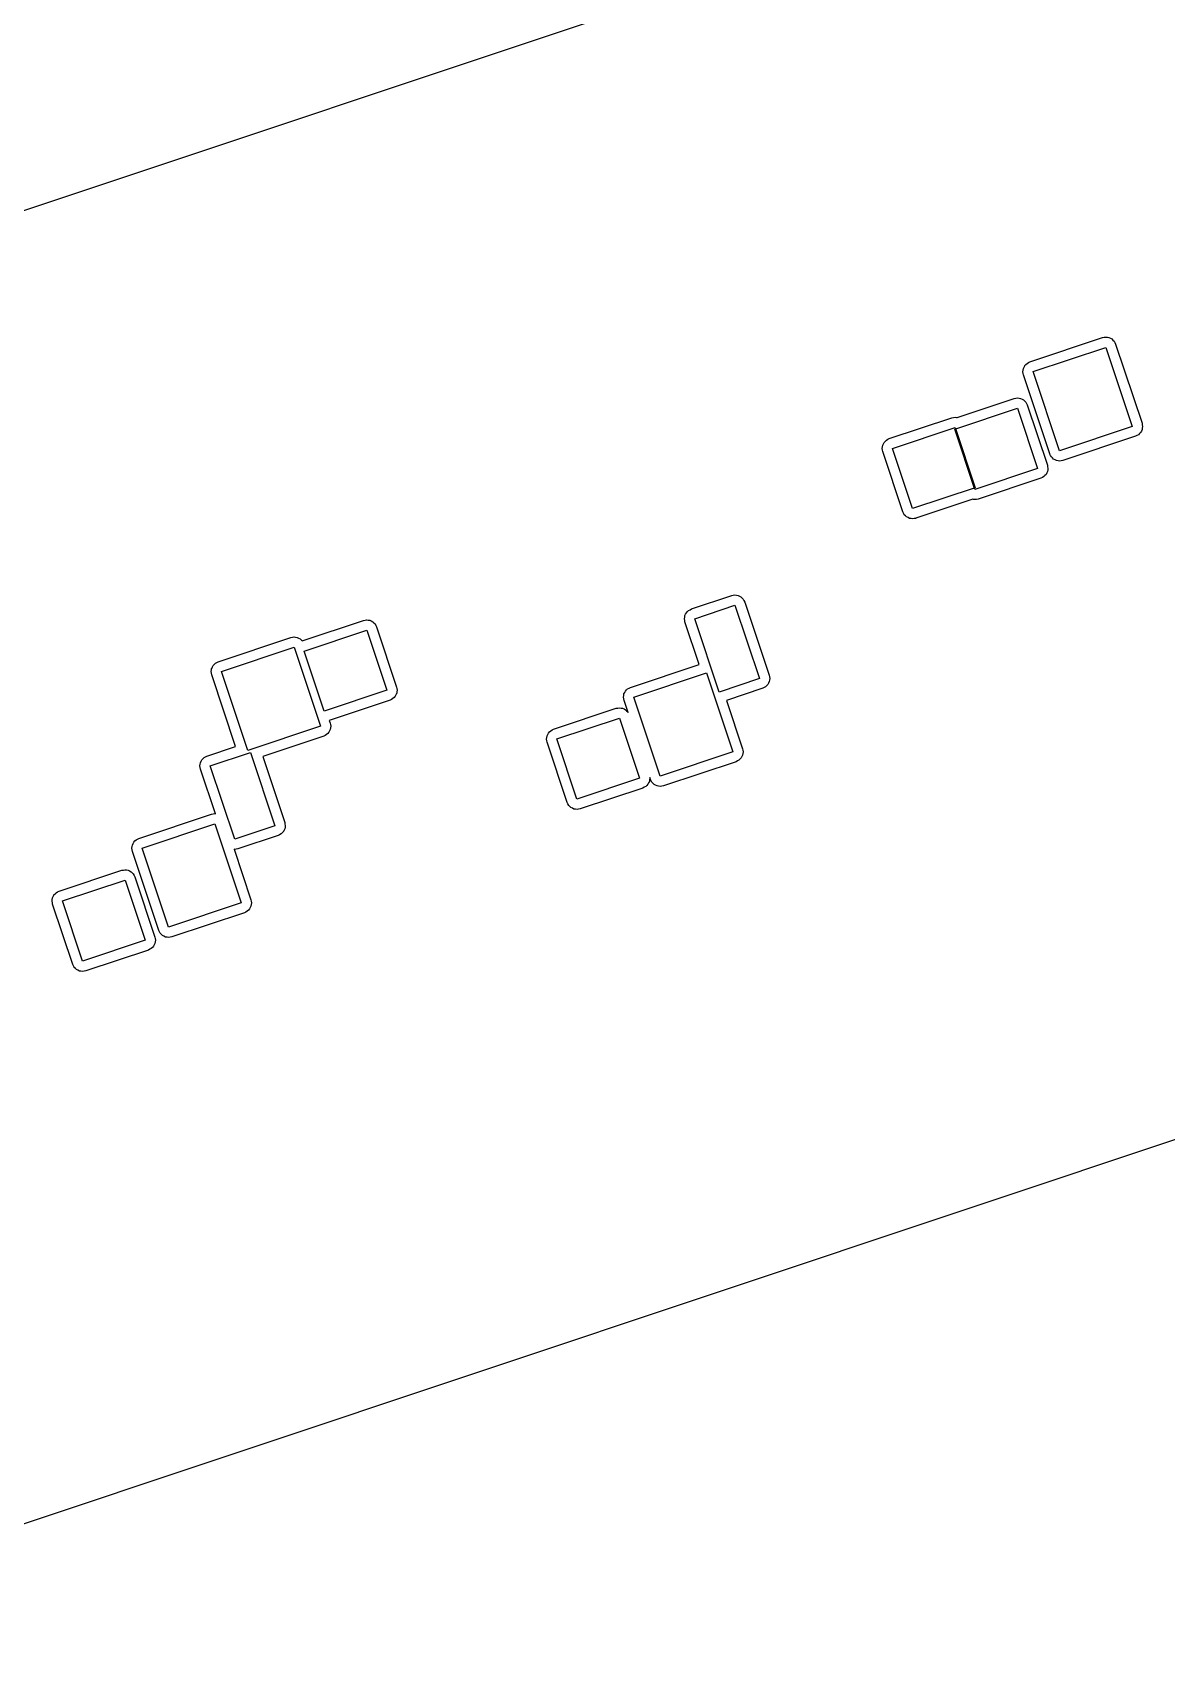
# Model space of a CAD drawing. Header units: feet. Extents: x -377 to 137, y -216 to 143.
# Drawn here: x -336.7 to -281.1, y -22.4 to 57.4 of the extents above; entities that cross this region are included whole.
import ezdxf

# ---------------------------------------------------------------- set-up
doc = ezdxf.new("R2010")
doc.units = ezdxf.units.FT
for name, color, linetype in [('Buildings', 7, 'CONTINUOUS'), ('Obstructions', 7, 'CONTINUOUS'), ('Setbacks', 7, 'CONTINUOUS')]:
    doc.layers.add(name, color=color, linetype=linetype)

msp = doc.modelspace()

# ---------------------------------------------------------------- linework, layer by layer
at = {"layer": 'Buildings', "color": 252}
for p, q in [((-141.602, 113.945), (-376.619, 35.506)), ((-357.301, -22.374), (-122.284, 56.066))]:
    msp.add_line(p, q, dxfattribs=at)
at = {"layer": 'Obstructions', "color": 252}
for p, q in [((-287.633, 40.817), (-284.073, 42.008)), ((-284.073, 42.008), (-282.778, 38.129)), ((-286.338, 36.942), (-287.633, 40.817)), ((-291.47, 38.001), (-288.4, 39.028)), ((-288.4, 39.028), (-287.414, 36.077)), ((-294.527, 37.059), (-291.458, 38.082)), ((-290.487, 35.05), (-291.47, 38.001)), ((-291.458, 38.082), (-290.472, 35.131)), ((-282.778, 38.129), (-286.338, 36.942)), ((-293.544, 34.108), (-294.527, 37.059)), ((-287.414, 36.077), (-290.487, 35.05)), ((-290.472, 35.131), (-293.544, 34.108)), ((-304.217, 28.714), (-302.245, 29.371)), ((-302.245, 29.371), (-301.046, 25.781)), ((-323.357, 27.129), (-320.288, 28.155)), ((-320.288, 28.155), (-319.301, 25.204)), ((-303.018, 25.12), (-304.217, 28.714)), ((-327.407, 26.128), (-323.847, 27.319)), ((-323.847, 27.319), (-322.555, 23.44)), ((-322.374, 24.178), (-323.357, 27.129)), ((-326.114, 22.253), (-327.407, 26.128)), ((-307.205, 24.872), (-303.645, 26.059)), ((-303.645, 26.059), (-302.353, 22.184)), ((-301.046, 25.781), (-303.018, 25.12)), ((-319.301, 25.204), (-322.374, 24.178)), ((-305.912, 20.997), (-307.205, 24.872)), ((-322.555, 23.44), (-326.114, 22.253)), ((-310.974, 22.819), (-307.902, 23.845)), ((-307.902, 23.845), (-306.919, 20.894)), ((-309.988, 19.868), (-310.974, 22.819)), ((-327.958, 21.504), (-325.983, 22.165)), ((-325.983, 22.165), (-324.784, 18.572)), ((-302.353, 22.184), (-305.912, 20.997)), ((-326.759, 17.914), (-327.958, 21.504)), ((-306.919, 20.894), (-309.988, 19.868)), ((-331.293, 17.472), (-327.734, 18.659)), ((-327.734, 18.659), (-326.441, 14.784)), ((-324.784, 18.572), (-326.759, 17.914)), ((-330.001, 13.597), (-331.293, 17.472)), ((-335.203, 14.883), (-332.13, 15.909)), ((-332.13, 15.909), (-331.147, 12.958)), ((-334.217, 11.932), (-335.203, 14.883)), ((-326.441, 14.784), (-330.001, 13.597)), ((-331.147, 12.958), (-334.217, 11.932))]:
    msp.add_line(p, q, dxfattribs=at)
at = {"layer": 'Setbacks', "color": 2}
for p, q in [((-287.793, 41.294), (-284.233, 42.485)), ((-284.233, 42.485), (-284.233, 42.485)), ((-284.233, 42.485), (-284.233, 42.485)), ((-284.233, 42.485), (-284.232, 42.485)), ((-284.232, 42.485), (-284.155, 42.498)), ((-284.155, 42.498), (-284.078, 42.511)), ((-284.078, 42.511), (-284.078, 42.511)), ((-284.078, 42.511), (-284.078, 42.511)), ((-284.078, 42.511), (-284.078, 42.511)), ((-284.078, 42.511), (-284.077, 42.511)), ((-284.077, 42.511), (-284, 42.499)), ((-284, 42.499), (-283.923, 42.488)), ((-283.923, 42.488), (-283.922, 42.488)), ((-283.922, 42.488), (-283.922, 42.488)), ((-283.922, 42.488), (-283.922, 42.488)), ((-283.922, 42.488), (-283.921, 42.487)), ((-283.921, 42.487), (-283.852, 42.453)), ((-283.852, 42.453), (-283.782, 42.418)), ((-283.782, 42.418), (-283.781, 42.417)), ((-283.781, 42.417), (-283.781, 42.417)), ((-283.781, 42.417), (-283.781, 42.417)), ((-283.781, 42.417), (-283.781, 42.417)), ((-283.781, 42.417), (-283.725, 42.362)), ((-283.725, 42.362), (-283.669, 42.307)), ((-283.669, 42.307), (-283.669, 42.307)), ((-283.669, 42.307), (-283.669, 42.307)), ((-283.669, 42.307), (-283.669, 42.307)), ((-283.669, 42.307), (-283.668, 42.306)), ((-283.668, 42.306), (-283.632, 42.237)), ((-283.632, 42.237), (-283.596, 42.168)), ((-283.596, 42.168), (-283.596, 42.167)), ((-283.596, 42.167), (-283.596, 42.167)), ((-283.596, 42.167), (-283.596, 42.167)), ((-283.596, 42.167), (-282.301, 38.289)), ((-288.136, 40.813), (-288.125, 40.89)), ((-288.136, 40.813), (-288.136, 40.813)), ((-288.136, 40.813), (-288.136, 40.813)), ((-288.136, 40.812), (-288.136, 40.813)), ((-288.136, 40.813), (-288.136, 40.813)), ((-288.123, 40.734), (-288.136, 40.812)), ((-288.125, 40.89), (-288.113, 40.968)), ((-288.11, 40.658), (-288.123, 40.734)), ((-288.113, 40.969), (-288.078, 41.039)), ((-288.113, 40.968), (-288.113, 40.969)), ((-288.113, 40.969), (-288.113, 40.969)), ((-288.113, 40.969), (-288.113, 40.969)), ((-288.113, 40.969), (-288.113, 40.969)), ((-288.078, 41.039), (-288.043, 41.109)), ((-288.043, 41.109), (-288.043, 41.11)), ((-288.043, 41.11), (-288.042, 41.11)), ((-288.043, 41.109), (-288.043, 41.109)), ((-288.043, 41.109), (-288.043, 41.109)), ((-288.042, 41.11), (-287.987, 41.166)), ((-287.987, 41.166), (-287.933, 41.221)), ((-287.933, 41.221), (-287.932, 41.222)), ((-287.932, 41.222), (-287.862, 41.258)), ((-287.932, 41.222), (-287.932, 41.222)), ((-287.932, 41.222), (-287.932, 41.222)), ((-287.932, 41.222), (-287.932, 41.222)), ((-287.862, 41.258), (-287.793, 41.294)), ((-287.793, 41.294), (-287.793, 41.294)), ((-287.793, 41.294), (-287.793, 41.294)), ((-287.793, 41.294), (-287.793, 41.294)), ((-287.793, 41.294), (-287.793, 41.294)), ((-286.815, 36.783), (-288.11, 40.658)), ((-288.11, 40.658), (-288.11, 40.658)), ((-288.11, 40.658), (-288.11, 40.658)), ((-288.11, 40.658), (-288.11, 40.658)), ((-288.11, 40.658), (-288.11, 40.658)), ((-291.358, 38.569), (-288.56, 39.505)), ((-288.56, 39.505), (-288.56, 39.505)), ((-288.56, 39.505), (-288.56, 39.505)), ((-288.56, 39.505), (-288.559, 39.505)), ((-288.559, 39.505), (-288.482, 39.518)), ((-288.482, 39.518), (-288.405, 39.531)), ((-288.405, 39.531), (-288.405, 39.531)), ((-288.405, 39.531), (-288.405, 39.531)), ((-288.405, 39.531), (-288.405, 39.531)), ((-288.405, 39.531), (-288.404, 39.531)), ((-288.404, 39.531), (-288.327, 39.519)), ((-288.327, 39.519), (-288.249, 39.508)), ((-288.249, 39.508), (-288.249, 39.508)), ((-288.249, 39.508), (-288.249, 39.507)), ((-288.249, 39.507), (-288.249, 39.507)), ((-288.249, 39.507), (-288.248, 39.507)), ((-288.248, 39.507), (-288.178, 39.472)), ((-288.178, 39.472), (-288.108, 39.437)), ((-288.108, 39.437), (-288.108, 39.437)), ((-288.108, 39.437), (-288.108, 39.437)), ((-288.108, 39.437), (-288.108, 39.437)), ((-288.108, 39.437), (-288.108, 39.437)), ((-288.108, 39.437), (-288.052, 39.382)), ((-288.052, 39.382), (-287.996, 39.327)), ((-287.996, 39.327), (-287.996, 39.327)), ((-287.996, 39.327), (-287.996, 39.327)), ((-287.996, 39.327), (-287.996, 39.327)), ((-287.996, 39.327), (-287.995, 39.326)), ((-287.995, 39.326), (-287.959, 39.256)), ((-287.959, 39.256), (-287.923, 39.188)), ((-287.923, 39.188), (-287.923, 39.187)), ((-287.923, 39.187), (-287.923, 39.187)), ((-287.923, 39.187), (-287.923, 39.187)), ((-287.923, 39.187), (-286.937, 36.236)), ((-294.687, 37.536), (-291.617, 38.559)), ((-291.617, 38.559), (-291.54, 38.572)), ((-291.617, 38.559), (-291.617, 38.559)), ((-291.54, 38.572), (-291.463, 38.585)), ((-291.463, 38.585), (-291.462, 38.585)), ((-291.462, 38.585), (-291.462, 38.585)), ((-291.462, 38.585), (-291.462, 38.585)), ((-291.462, 38.585), (-291.461, 38.585)), ((-291.461, 38.585), (-291.384, 38.573)), ((-291.384, 38.573), (-291.358, 38.569)), ((-294.755, 37.501), (-294.687, 37.536)), ((-294.687, 37.536), (-294.687, 37.536)), ((-294.687, 37.536), (-294.687, 37.536)), ((-294.687, 37.536), (-294.687, 37.536)), ((-282.619, 37.652), (-286.178, 36.465)), ((-282.618, 37.652), (-282.619, 37.652)), ((-282.619, 37.652), (-282.619, 37.652)), ((-282.619, 37.652), (-282.619, 37.652)), ((-282.549, 37.688), (-282.618, 37.652)), ((-282.48, 37.724), (-282.549, 37.688)), ((-282.479, 37.724), (-282.48, 37.724)), ((-282.478, 37.725), (-282.479, 37.724)), ((-282.479, 37.724), (-282.479, 37.724)), ((-282.479, 37.724), (-282.479, 37.724)), ((-282.424, 37.78), (-282.478, 37.725)), ((-282.369, 37.836), (-282.424, 37.78)), ((-282.368, 37.837), (-282.369, 37.837)), ((-282.369, 37.837), (-282.369, 37.836)), ((-282.369, 37.836), (-282.369, 37.836)), ((-282.333, 37.907), (-282.368, 37.837)), ((-282.368, 37.837), (-282.368, 37.837)), ((-282.298, 37.977), (-282.333, 37.907)), ((-282.301, 38.289), (-282.301, 38.288)), ((-282.301, 38.288), (-282.301, 38.288)), ((-282.301, 38.288), (-282.3, 38.288)), ((-282.3, 38.288), (-282.288, 38.211)), ((-282.286, 38.055), (-282.298, 37.978)), ((-282.298, 37.978), (-282.298, 37.978)), ((-282.298, 37.978), (-282.298, 37.977)), ((-282.298, 37.977), (-282.298, 37.977)), ((-282.298, 37.977), (-282.298, 37.977)), ((-282.288, 38.211), (-282.275, 38.134)), ((-282.275, 38.132), (-282.286, 38.055)), ((-282.275, 38.134), (-282.275, 38.133)), ((-282.275, 38.133), (-282.275, 38.133)), ((-282.275, 38.133), (-282.275, 38.133)), ((-282.275, 38.133), (-282.275, 38.132)), ((-295.031, 37.056), (-295.019, 37.132)), ((-295.031, 37.055), (-295.031, 37.056)), ((-295.017, 36.973), (-295.031, 37.055)), ((-295.031, 37.055), (-295.031, 37.055)), ((-295.031, 37.055), (-295.031, 37.055)), ((-295.019, 37.132), (-295.007, 37.21)), ((-295.005, 36.9), (-295.017, 36.973)), ((-295.007, 37.211), (-294.973, 37.279)), ((-295.007, 37.21), (-295.007, 37.211)), ((-295.007, 37.211), (-295.007, 37.211)), ((-295.007, 37.211), (-295.007, 37.211)), ((-294.022, 33.949), (-295.005, 36.9)), ((-295.005, 36.9), (-295.005, 36.9)), ((-295.005, 36.9), (-295.005, 36.9)), ((-295.005, 36.9), (-295.005, 36.9)), ((-294.973, 37.279), (-294.937, 37.351)), ((-294.937, 37.352), (-294.887, 37.402)), ((-294.937, 37.351), (-294.937, 37.352)), ((-294.937, 37.352), (-294.937, 37.352)), ((-294.937, 37.352), (-294.937, 37.352)), ((-294.887, 37.402), (-294.827, 37.464)), ((-294.827, 37.464), (-294.826, 37.464)), ((-294.826, 37.464), (-294.755, 37.501)), ((-294.826, 37.464), (-294.826, 37.464)), ((-294.826, 37.464), (-294.826, 37.464)), ((-286.815, 36.782), (-286.815, 36.783)), ((-286.779, 36.713), (-286.815, 36.782)), ((-286.743, 36.644), (-286.779, 36.713)), ((-286.934, 35.925), (-286.97, 35.853)), ((-286.937, 36.236), (-286.937, 36.236)), ((-286.937, 36.236), (-286.937, 36.236)), ((-286.937, 36.236), (-286.937, 36.236)), ((-286.937, 36.236), (-286.924, 36.158)), ((-286.923, 36.001), (-286.934, 35.926)), ((-286.934, 35.926), (-286.934, 35.925)), ((-286.934, 35.925), (-286.934, 35.925)), ((-286.934, 35.925), (-286.934, 35.925)), ((-286.924, 36.158), (-286.911, 36.081)), ((-286.911, 36.08), (-286.923, 36.001)), ((-286.911, 36.081), (-286.911, 36.081)), ((-286.911, 36.081), (-286.911, 36.081)), ((-286.911, 36.081), (-286.911, 36.081)), ((-286.911, 36.081), (-286.911, 36.08)), ((-286.742, 36.643), (-286.743, 36.644)), ((-286.686, 36.588), (-286.742, 36.643)), ((-286.742, 36.643), (-286.742, 36.643)), ((-286.742, 36.643), (-286.742, 36.643)), ((-286.742, 36.643), (-286.742, 36.643)), ((-286.631, 36.533), (-286.686, 36.588)), ((-286.63, 36.533), (-286.631, 36.533)), ((-286.63, 36.532), (-286.63, 36.533)), ((-286.63, 36.533), (-286.63, 36.533)), ((-286.56, 36.497), (-286.63, 36.532)), ((-286.63, 36.532), (-286.63, 36.532)), ((-286.49, 36.463), (-286.56, 36.497)), ((-286.489, 36.462), (-286.49, 36.463)), ((-286.412, 36.451), (-286.489, 36.462)), ((-286.489, 36.462), (-286.489, 36.462)), ((-286.489, 36.462), (-286.489, 36.462)), ((-286.489, 36.462), (-286.489, 36.462)), ((-286.334, 36.439), (-286.412, 36.451)), ((-286.333, 36.439), (-286.334, 36.439)), ((-286.334, 36.439), (-286.334, 36.439)), ((-286.334, 36.439), (-286.334, 36.439)), ((-286.256, 36.452), (-286.333, 36.439)), ((-286.333, 36.439), (-286.333, 36.439)), ((-286.179, 36.465), (-286.256, 36.452)), ((-286.178, 36.465), (-286.179, 36.465)), ((-287.255, 35.599), (-290.327, 34.573)), ((-287.254, 35.599), (-287.255, 35.599)), ((-287.255, 35.599), (-287.255, 35.599)), ((-287.185, 35.636), (-287.254, 35.599)), ((-287.115, 35.672), (-287.185, 35.636)), ((-287.06, 35.728), (-287.115, 35.672)), ((-287.115, 35.672), (-287.115, 35.672)), ((-287.115, 35.672), (-287.115, 35.672)), ((-287.115, 35.672), (-287.115, 35.672)), ((-287.115, 35.672), (-287.115, 35.672)), ((-287.005, 35.784), (-287.06, 35.728)), ((-287.004, 35.785), (-287.005, 35.784)), ((-287.005, 35.784), (-287.005, 35.784)), ((-287.005, 35.784), (-287.005, 35.784)), ((-286.97, 35.853), (-287.004, 35.785)), ((-290.585, 34.562), (-293.385, 33.631)), ((-290.56, 34.559), (-290.585, 34.562)), ((-290.483, 34.547), (-290.56, 34.559)), ((-290.482, 34.547), (-290.483, 34.547)), ((-290.483, 34.547), (-290.483, 34.547)), ((-290.483, 34.547), (-290.483, 34.547)), ((-290.405, 34.56), (-290.482, 34.547)), ((-290.482, 34.547), (-290.482, 34.547)), ((-290.328, 34.573), (-290.405, 34.56)), ((-290.327, 34.573), (-290.328, 34.573)), ((-290.327, 34.573), (-290.327, 34.573)), ((-290.327, 34.573), (-290.327, 34.573)), ((-294.022, 33.949), (-294.022, 33.949)), ((-294.022, 33.948), (-294.022, 33.949)), ((-294.022, 33.949), (-294.022, 33.949)), ((-293.986, 33.879), (-294.022, 33.948)), ((-293.95, 33.81), (-293.986, 33.879)), ((-293.949, 33.809), (-293.95, 33.81)), ((-293.893, 33.754), (-293.949, 33.809)), ((-293.949, 33.809), (-293.949, 33.809)), ((-293.949, 33.809), (-293.949, 33.809)), ((-293.949, 33.809), (-293.949, 33.809)), ((-293.838, 33.699), (-293.893, 33.754)), ((-293.837, 33.699), (-293.838, 33.699)), ((-293.837, 33.698), (-293.837, 33.699)), ((-293.837, 33.699), (-293.837, 33.699)), ((-293.837, 33.699), (-293.837, 33.699)), ((-293.767, 33.664), (-293.837, 33.698)), ((-293.697, 33.628), (-293.767, 33.664)), ((-293.696, 33.628), (-293.697, 33.628)), ((-293.619, 33.617), (-293.696, 33.628)), ((-293.696, 33.628), (-293.696, 33.628)), ((-293.696, 33.628), (-293.696, 33.628)), ((-293.696, 33.628), (-293.696, 33.628)), ((-293.541, 33.605), (-293.619, 33.617)), ((-293.54, 33.605), (-293.541, 33.605)), ((-293.541, 33.605), (-293.541, 33.605)), ((-293.541, 33.605), (-293.541, 33.605)), ((-293.463, 33.618), (-293.54, 33.605)), ((-293.54, 33.605), (-293.54, 33.605)), ((-293.386, 33.63), (-293.463, 33.618)), ((-293.385, 33.631), (-293.386, 33.63)), ((-293.385, 33.631), (-293.385, 33.631)), ((-293.385, 33.631), (-293.385, 33.631)), ((-293.385, 33.631), (-293.385, 33.631)), ((-304.376, 29.191), (-302.404, 29.849)), ((-302.404, 29.849), (-302.403, 29.849)), ((-302.403, 29.849), (-302.326, 29.861)), ((-302.326, 29.861), (-302.249, 29.874)), ((-302.249, 29.874), (-302.249, 29.874)), ((-302.249, 29.874), (-302.249, 29.874)), ((-302.249, 29.874), (-302.249, 29.874)), ((-302.249, 29.874), (-302.248, 29.874)), ((-302.248, 29.874), (-302.171, 29.863)), ((-302.171, 29.863), (-302.094, 29.851)), ((-302.094, 29.851), (-302.093, 29.851)), ((-302.093, 29.851), (-302.093, 29.851)), ((-302.093, 29.851), (-302.093, 29.851)), ((-302.093, 29.851), (-302.092, 29.851)), ((-302.092, 29.851), (-302.023, 29.816)), ((-302.023, 29.816), (-301.953, 29.781)), ((-301.953, 29.781), (-301.952, 29.781)), ((-301.952, 29.781), (-301.952, 29.781)), ((-301.952, 29.781), (-301.952, 29.78)), ((-301.952, 29.78), (-301.952, 29.78)), ((-301.952, 29.78), (-301.896, 29.725)), ((-301.896, 29.725), (-301.84, 29.671)), ((-301.84, 29.671), (-301.84, 29.67)), ((-301.84, 29.67), (-301.84, 29.67)), ((-301.84, 29.67), (-301.84, 29.67)), ((-301.84, 29.67), (-301.84, 29.67)), ((-301.84, 29.67), (-301.804, 29.6)), ((-301.804, 29.6), (-301.768, 29.531)), ((-301.768, 29.531), (-301.767, 29.531)), ((-301.767, 29.531), (-300.568, 25.941)), ((-304.72, 28.71), (-304.709, 28.788)), ((-304.709, 28.788), (-304.697, 28.865)), ((-304.697, 28.866), (-304.662, 28.936)), ((-304.697, 28.865), (-304.697, 28.866)), ((-304.697, 28.866), (-304.697, 28.866)), ((-304.697, 28.866), (-304.697, 28.866)), ((-304.697, 28.865), (-304.697, 28.865)), ((-304.662, 28.936), (-304.627, 29.006)), ((-304.627, 29.006), (-304.627, 29.006)), ((-304.627, 29.006), (-304.627, 29.006)), ((-304.627, 29.006), (-304.626, 29.006)), ((-304.626, 29.007), (-304.571, 29.063)), ((-304.626, 29.006), (-304.626, 29.007)), ((-304.571, 29.063), (-304.517, 29.118)), ((-304.517, 29.118), (-304.516, 29.119)), ((-304.516, 29.119), (-304.446, 29.155)), ((-304.516, 29.119), (-304.516, 29.119)), ((-304.516, 29.119), (-304.516, 29.119)), ((-304.516, 29.119), (-304.516, 29.119)), ((-304.446, 29.155), (-304.377, 29.191)), ((-304.377, 29.191), (-304.376, 29.191)), ((-304.376, 29.191), (-304.376, 29.191)), ((-304.376, 29.191), (-304.376, 29.191)), ((-323.452, 27.627), (-320.447, 28.632)), ((-320.447, 28.632), (-320.37, 28.645)), ((-320.447, 28.632), (-320.447, 28.632)), ((-320.447, 28.632), (-320.447, 28.632)), ((-320.447, 28.632), (-320.447, 28.632)), ((-320.37, 28.645), (-320.292, 28.658)), ((-320.292, 28.658), (-320.292, 28.658)), ((-320.292, 28.658), (-320.292, 28.658)), ((-320.292, 28.658), (-320.292, 28.658)), ((-320.292, 28.658), (-320.291, 28.658)), ((-320.291, 28.658), (-320.215, 28.647)), ((-320.215, 28.647), (-320.137, 28.635)), ((-320.137, 28.635), (-320.136, 28.635)), ((-320.136, 28.635), (-320.136, 28.635)), ((-320.136, 28.635), (-320.136, 28.635)), ((-320.136, 28.635), (-320.136, 28.635)), ((-320.136, 28.635), (-320.067, 28.601)), ((-320.067, 28.601), (-319.996, 28.565)), ((-319.996, 28.565), (-319.995, 28.565)), ((-319.995, 28.565), (-319.995, 28.565)), ((-319.995, 28.565), (-319.995, 28.565)), ((-319.995, 28.565), (-319.995, 28.564)), ((-319.995, 28.564), (-319.94, 28.511)), ((-319.94, 28.511), (-319.883, 28.455)), ((-319.883, 28.455), (-319.883, 28.454)), ((-319.883, 28.454), (-319.883, 28.454)), ((-319.883, 28.454), (-319.883, 28.454)), ((-319.883, 28.454), (-319.883, 28.454)), ((-319.883, 28.454), (-319.847, 28.386)), ((-319.847, 28.386), (-319.811, 28.315)), ((-319.811, 28.315), (-319.81, 28.315)), ((-319.81, 28.315), (-319.81, 28.314)), ((-319.81, 28.314), (-319.81, 28.314)), ((-319.81, 28.314), (-318.824, 25.363)), ((-304.72, 28.709), (-304.72, 28.71)), ((-304.72, 28.71), (-304.72, 28.71)), ((-304.72, 28.71), (-304.72, 28.71)), ((-304.72, 28.71), (-304.72, 28.71)), ((-304.708, 28.632), (-304.72, 28.709)), ((-304.695, 28.555), (-304.708, 28.632)), ((-304.695, 28.554), (-304.695, 28.555)), ((-304.695, 28.555), (-304.695, 28.555)), ((-304.694, 28.554), (-304.695, 28.554)), ((-303.999, 26.471), (-304.694, 28.554)), ((-327.566, 26.605), (-324.007, 27.796)), ((-324.007, 27.796), (-324.007, 27.796)), ((-324.007, 27.796), (-324.006, 27.796)), ((-324.006, 27.796), (-323.929, 27.809)), ((-324.006, 27.796), (-324.006, 27.796)), ((-323.929, 27.809), (-323.852, 27.822)), ((-323.852, 27.822), (-323.852, 27.822)), ((-323.852, 27.822), (-323.851, 27.822)), ((-323.851, 27.822), (-323.851, 27.822)), ((-323.851, 27.822), (-323.85, 27.822)), ((-323.85, 27.822), (-323.773, 27.81)), ((-323.773, 27.81), (-323.696, 27.799)), ((-323.696, 27.799), (-323.696, 27.799)), ((-323.696, 27.799), (-323.696, 27.798)), ((-323.696, 27.798), (-323.695, 27.798)), ((-323.695, 27.798), (-323.695, 27.798)), ((-323.695, 27.798), (-323.625, 27.763)), ((-323.625, 27.763), (-323.555, 27.729)), ((-323.555, 27.729), (-323.555, 27.728)), ((-323.555, 27.728), (-323.555, 27.728)), ((-323.555, 27.728), (-323.554, 27.728)), ((-323.554, 27.728), (-323.554, 27.728)), ((-323.554, 27.728), (-323.499, 27.673)), ((-323.499, 27.673), (-323.452, 27.627)), ((-327.886, 26.28), (-327.852, 26.35)), ((-327.852, 26.35), (-327.817, 26.42)), ((-327.817, 26.42), (-327.816, 26.42)), ((-327.816, 26.421), (-327.761, 26.477)), ((-327.816, 26.42), (-327.816, 26.421)), ((-327.816, 26.421), (-327.816, 26.421)), ((-327.816, 26.42), (-327.816, 26.42)), ((-327.761, 26.477), (-327.706, 26.532)), ((-327.706, 26.532), (-327.706, 26.533)), ((-327.706, 26.533), (-327.706, 26.533)), ((-327.706, 26.533), (-327.706, 26.533)), ((-327.706, 26.533), (-327.705, 26.533)), ((-327.705, 26.533), (-327.636, 26.569)), ((-327.636, 26.569), (-327.567, 26.605)), ((-327.567, 26.605), (-327.566, 26.605)), ((-307.364, 25.349), (-303.999, 26.471)), ((-327.91, 26.125), (-327.898, 26.202)), ((-327.91, 26.124), (-327.91, 26.125)), ((-327.91, 26.123), (-327.91, 26.124)), ((-327.91, 26.124), (-327.91, 26.124)), ((-327.91, 26.124), (-327.91, 26.124)), ((-327.897, 26.046), (-327.91, 26.123)), ((-327.898, 26.202), (-327.887, 26.279)), ((-327.884, 25.969), (-327.897, 26.046)), ((-327.887, 26.279), (-327.887, 26.28)), ((-327.887, 26.28), (-327.887, 26.28)), ((-327.887, 26.28), (-327.886, 26.28)), ((-327.887, 26.279), (-327.887, 26.279)), ((-327.884, 25.968), (-327.884, 25.969)), ((-327.884, 25.969), (-327.884, 25.969)), ((-326.711, 22.452), (-327.884, 25.968)), ((-327.884, 25.968), (-327.884, 25.968)), ((-300.601, 25.559), (-300.635, 25.489)), ((-300.566, 25.629), (-300.601, 25.559)), ((-300.568, 25.941), (-300.568, 25.94)), ((-300.568, 25.94), (-300.568, 25.94)), ((-300.568, 25.94), (-300.555, 25.863)), ((-300.565, 25.63), (-300.566, 25.63)), ((-300.566, 25.63), (-300.566, 25.63)), ((-300.566, 25.63), (-300.566, 25.629)), ((-300.566, 25.629), (-300.566, 25.629)), ((-300.554, 25.707), (-300.565, 25.63)), ((-300.555, 25.863), (-300.542, 25.786)), ((-300.542, 25.785), (-300.554, 25.707)), ((-300.542, 25.786), (-300.542, 25.786)), ((-300.542, 25.786), (-300.542, 25.785)), ((-300.542, 25.785), (-300.542, 25.785)), ((-300.542, 25.785), (-300.542, 25.785)), ((-319.074, 24.762), (-319.141, 24.727)), ((-319.003, 24.799), (-319.074, 24.762)), ((-319.002, 24.799), (-319.003, 24.799)), ((-318.948, 24.854), (-319.002, 24.8)), ((-319.002, 24.8), (-319.002, 24.799)), ((-319.002, 24.799), (-319.002, 24.799)), ((-318.892, 24.911), (-318.948, 24.854)), ((-318.857, 24.982), (-318.892, 24.912)), ((-318.892, 24.912), (-318.892, 24.912)), ((-318.892, 24.912), (-318.892, 24.911)), ((-318.892, 24.911), (-318.892, 24.911)), ((-318.892, 24.911), (-318.892, 24.911)), ((-318.822, 25.052), (-318.857, 24.982)), ((-318.824, 25.363), (-318.824, 25.363)), ((-318.824, 25.363), (-318.824, 25.363)), ((-318.824, 25.363), (-318.811, 25.285)), ((-318.821, 25.053), (-318.822, 25.052)), ((-318.822, 25.052), (-318.822, 25.052)), ((-318.822, 25.052), (-318.822, 25.052)), ((-318.822, 25.052), (-318.822, 25.052)), ((-318.81, 25.13), (-318.821, 25.053)), ((-318.811, 25.285), (-318.798, 25.209)), ((-318.798, 25.208), (-318.81, 25.13)), ((-318.798, 25.209), (-318.798, 25.208)), ((-318.798, 25.208), (-318.798, 25.208)), ((-318.798, 25.208), (-318.798, 25.208)), ((-307.708, 24.868), (-307.696, 24.945)), ((-307.708, 24.867), (-307.708, 24.868)), ((-307.708, 24.868), (-307.708, 24.868)), ((-307.708, 24.868), (-307.708, 24.868)), ((-307.695, 24.79), (-307.708, 24.867)), ((-307.696, 24.945), (-307.685, 25.023)), ((-307.682, 24.713), (-307.695, 24.79)), ((-307.685, 25.023), (-307.684, 25.024)), ((-307.685, 25.023), (-307.685, 25.023)), ((-307.685, 25.023), (-307.685, 25.023)), ((-307.684, 25.024), (-307.649, 25.094)), ((-307.649, 25.094), (-307.615, 25.164)), ((-307.615, 25.164), (-307.614, 25.164)), ((-307.614, 25.165), (-307.558, 25.221)), ((-307.614, 25.164), (-307.614, 25.165)), ((-307.614, 25.164), (-307.614, 25.164)), ((-307.558, 25.221), (-307.504, 25.276)), ((-307.504, 25.276), (-307.503, 25.277)), ((-307.504, 25.276), (-307.504, 25.276)), ((-307.504, 25.276), (-307.504, 25.276)), ((-307.503, 25.277), (-307.432, 25.314)), ((-307.432, 25.314), (-307.365, 25.349)), ((-307.365, 25.349), (-307.364, 25.349)), ((-307.364, 25.349), (-307.364, 25.349)), ((-307.364, 25.349), (-307.364, 25.349)), ((-300.886, 25.304), (-302.664, 24.708)), ((-300.885, 25.304), (-300.886, 25.304)), ((-300.816, 25.34), (-300.885, 25.304)), ((-300.747, 25.376), (-300.816, 25.34)), ((-300.746, 25.376), (-300.747, 25.376)), ((-300.691, 25.432), (-300.746, 25.377)), ((-300.746, 25.377), (-300.746, 25.377)), ((-300.746, 25.377), (-300.746, 25.376)), ((-300.746, 25.376), (-300.746, 25.376)), ((-300.636, 25.488), (-300.691, 25.432)), ((-300.635, 25.489), (-300.636, 25.489)), ((-300.636, 25.489), (-300.636, 25.489)), ((-300.636, 25.489), (-300.636, 25.489)), ((-300.636, 25.489), (-300.636, 25.488)), ((-319.142, 24.727), (-322.121, 23.731)), ((-319.141, 24.727), (-319.142, 24.727)), ((-319.142, 24.727), (-319.142, 24.727)), ((-311.134, 23.296), (-308.062, 24.323)), ((-308.062, 24.323), (-308.061, 24.323)), ((-308.061, 24.323), (-307.984, 24.336)), ((-308.061, 24.323), (-308.061, 24.323)), ((-308.061, 24.323), (-308.061, 24.323)), ((-307.984, 24.336), (-307.907, 24.349)), ((-307.907, 24.349), (-307.906, 24.349)), ((-307.906, 24.349), (-307.906, 24.349)), ((-307.906, 24.349), (-307.906, 24.349)), ((-307.906, 24.349), (-307.905, 24.349)), ((-307.905, 24.349), (-307.828, 24.337)), ((-307.828, 24.337), (-307.751, 24.325)), ((-307.751, 24.325), (-307.751, 24.325)), ((-307.751, 24.325), (-307.75, 24.325)), ((-307.75, 24.325), (-307.75, 24.325)), ((-307.75, 24.325), (-307.75, 24.325)), ((-307.75, 24.325), (-307.68, 24.29)), ((-307.682, 24.712), (-307.682, 24.713)), ((-307.485, 24.12), (-307.682, 24.712)), ((-307.682, 24.712), (-307.682, 24.712)), ((-307.68, 24.29), (-307.61, 24.255)), ((-307.61, 24.255), (-307.61, 24.255)), ((-307.61, 24.255), (-307.609, 24.255)), ((-307.609, 24.255), (-307.609, 24.255)), ((-307.609, 24.255), (-307.609, 24.254)), ((-307.609, 24.254), (-307.553, 24.2)), ((-307.553, 24.2), (-307.498, 24.145)), ((-307.498, 24.145), (-307.497, 24.144)), ((-307.497, 24.144), (-307.497, 24.144)), ((-307.497, 24.144), (-307.497, 24.144)), ((-307.497, 24.144), (-307.497, 24.144)), ((-307.497, 24.144), (-307.485, 24.12)), ((-302.664, 24.708), (-301.875, 22.343)), ((-322.146, 23.147), (-322.201, 23.09)), ((-322.145, 23.147), (-322.146, 23.147)), ((-322.11, 23.217), (-322.145, 23.148)), ((-322.145, 23.148), (-322.145, 23.147)), ((-322.145, 23.147), (-322.145, 23.147)), ((-322.145, 23.147), (-322.145, 23.147)), ((-322.121, 23.731), (-322.077, 23.599)), ((-322.075, 23.288), (-322.11, 23.217)), ((-322.077, 23.599), (-322.077, 23.599)), ((-322.077, 23.599), (-322.077, 23.599)), ((-322.077, 23.599), (-322.077, 23.599)), ((-322.077, 23.599), (-322.077, 23.599)), ((-322.077, 23.599), (-322.064, 23.522)), ((-322.063, 23.366), (-322.075, 23.289)), ((-322.075, 23.289), (-322.075, 23.288)), ((-322.075, 23.288), (-322.075, 23.288)), ((-322.075, 23.288), (-322.075, 23.288)), ((-322.075, 23.288), (-322.075, 23.288)), ((-322.064, 23.522), (-322.051, 23.444)), ((-322.051, 23.443), (-322.063, 23.366)), ((-322.051, 23.444), (-322.051, 23.444)), ((-322.051, 23.444), (-322.051, 23.444)), ((-322.051, 23.444), (-322.051, 23.444)), ((-322.051, 23.444), (-322.051, 23.443)), ((-311.384, 23.112), (-311.329, 23.168)), ((-311.329, 23.168), (-311.274, 23.223)), ((-311.274, 23.223), (-311.274, 23.224)), ((-311.274, 23.224), (-311.274, 23.224)), ((-311.274, 23.224), (-311.274, 23.224)), ((-311.274, 23.224), (-311.273, 23.224)), ((-311.273, 23.224), (-311.204, 23.26)), ((-311.204, 23.26), (-311.134, 23.296)), ((-311.134, 23.296), (-311.134, 23.296)), ((-311.134, 23.296), (-311.134, 23.296)), ((-328.118, 21.982), (-326.711, 22.452)), ((-322.396, 22.962), (-325.386, 21.965)), ((-322.395, 22.962), (-322.396, 22.962)), ((-322.396, 22.962), (-322.396, 22.962)), ((-322.327, 22.998), (-322.395, 22.963)), ((-322.395, 22.963), (-322.395, 22.962)), ((-322.256, 23.035), (-322.327, 22.998)), ((-322.255, 23.035), (-322.256, 23.035)), ((-322.256, 23.035), (-322.256, 23.035)), ((-322.256, 23.035), (-322.256, 23.035)), ((-322.256, 23.035), (-322.256, 23.035)), ((-322.201, 23.09), (-322.255, 23.035)), ((-311.478, 22.815), (-311.466, 22.892)), ((-311.478, 22.815), (-311.478, 22.815)), ((-311.478, 22.815), (-311.478, 22.815)), ((-311.478, 22.814), (-311.478, 22.815)), ((-311.478, 22.815), (-311.478, 22.815)), ((-311.465, 22.736), (-311.478, 22.814)), ((-311.466, 22.892), (-311.454, 22.97)), ((-311.452, 22.66), (-311.465, 22.736)), ((-311.454, 22.971), (-311.419, 23.041)), ((-311.454, 22.97), (-311.454, 22.971)), ((-311.454, 22.971), (-311.454, 22.971)), ((-311.454, 22.971), (-311.454, 22.971)), ((-311.454, 22.971), (-311.454, 22.971)), ((-310.466, 19.709), (-311.452, 22.66)), ((-311.452, 22.66), (-311.452, 22.66)), ((-311.452, 22.66), (-311.452, 22.66)), ((-311.419, 23.041), (-311.384, 23.111)), ((-311.384, 23.111), (-311.384, 23.112)), ((-311.384, 23.111), (-311.384, 23.111)), ((-311.384, 23.111), (-311.384, 23.111)), ((-328.461, 21.501), (-328.45, 21.578)), ((-328.45, 21.578), (-328.438, 21.655)), ((-328.438, 21.656), (-328.403, 21.726)), ((-328.438, 21.655), (-328.438, 21.656)), ((-328.438, 21.656), (-328.438, 21.656)), ((-328.438, 21.656), (-328.438, 21.656)), ((-328.438, 21.656), (-328.438, 21.656)), ((-328.403, 21.726), (-328.368, 21.796)), ((-328.368, 21.796), (-328.368, 21.797)), ((-328.368, 21.797), (-328.368, 21.797)), ((-328.368, 21.797), (-328.367, 21.797)), ((-328.368, 21.796), (-328.368, 21.796)), ((-328.367, 21.797), (-328.313, 21.853)), ((-328.313, 21.853), (-328.258, 21.908)), ((-328.258, 21.908), (-328.258, 21.909)), ((-328.258, 21.909), (-328.257, 21.909)), ((-328.257, 21.909), (-328.188, 21.945)), ((-328.257, 21.909), (-328.257, 21.909)), ((-328.257, 21.909), (-328.257, 21.909)), ((-328.188, 21.945), (-328.118, 21.981)), ((-328.118, 21.981), (-328.118, 21.982)), ((-328.118, 21.982), (-328.118, 21.982)), ((-328.118, 21.982), (-328.118, 21.982)), ((-325.386, 21.965), (-324.306, 18.731)), ((-302.193, 21.706), (-305.753, 20.519)), ((-302.124, 21.742), (-302.193, 21.706)), ((-302.193, 21.706), (-302.193, 21.706)), ((-302.193, 21.706), (-302.193, 21.706)), ((-302.054, 21.778), (-302.124, 21.742)), ((-302.053, 21.779), (-302.054, 21.779)), ((-302.054, 21.779), (-302.054, 21.779)), ((-302.054, 21.779), (-302.054, 21.778)), ((-302, 21.834), (-302.053, 21.779)), ((-301.944, 21.89), (-302, 21.834)), ((-301.943, 21.891), (-301.944, 21.89)), ((-301.908, 21.961), (-301.943, 21.891)), ((-301.943, 21.891), (-301.943, 21.891)), ((-301.943, 21.891), (-301.943, 21.891)), ((-301.873, 22.031), (-301.908, 21.961)), ((-301.875, 22.343), (-301.875, 22.343)), ((-301.875, 22.343), (-301.875, 22.343)), ((-301.875, 22.343), (-301.875, 22.342)), ((-301.875, 22.342), (-301.863, 22.267)), ((-301.861, 22.11), (-301.873, 22.032)), ((-301.873, 22.032), (-301.873, 22.032)), ((-301.873, 22.032), (-301.873, 22.032)), ((-301.873, 22.032), (-301.873, 22.031)), ((-301.863, 22.267), (-301.849, 22.188)), ((-301.849, 22.187), (-301.861, 22.11)), ((-301.849, 22.188), (-301.849, 22.187)), ((-301.849, 22.187), (-301.849, 22.187)), ((-301.849, 22.187), (-301.849, 22.187)), ((-328.461, 21.5), (-328.461, 21.501)), ((-328.461, 21.499), (-328.461, 21.5)), ((-328.461, 21.5), (-328.461, 21.5)), ((-328.461, 21.5), (-328.461, 21.5)), ((-328.449, 21.422), (-328.461, 21.499)), ((-328.436, 21.345), (-328.449, 21.422)), ((-328.435, 21.345), (-328.436, 21.345)), ((-328.436, 21.345), (-328.436, 21.345)), ((-327.705, 19.158), (-328.435, 21.345)), ((-328.435, 21.345), (-328.435, 21.345)), ((-306.427, 20.82), (-306.439, 20.743)), ((-306.416, 20.898), (-306.427, 20.82)), ((-306.39, 20.837), (-306.421, 20.931)), ((-306.421, 20.931), (-306.416, 20.899)), ((-306.416, 20.899), (-306.416, 20.899)), ((-306.416, 20.899), (-306.416, 20.898)), ((-306.416, 20.898), (-306.416, 20.898)), ((-306.416, 20.898), (-306.416, 20.898)), ((-306.389, 20.837), (-306.39, 20.837)), ((-306.353, 20.767), (-306.389, 20.837)), ((-306.317, 20.698), (-306.353, 20.767)), ((-306.759, 20.417), (-309.829, 19.391)), ((-306.69, 20.453), (-306.759, 20.417)), ((-306.759, 20.417), (-306.759, 20.417)), ((-306.62, 20.489), (-306.69, 20.453)), ((-306.619, 20.49), (-306.62, 20.49)), ((-306.62, 20.49), (-306.62, 20.49)), ((-306.62, 20.49), (-306.62, 20.489)), ((-306.62, 20.489), (-306.62, 20.489)), ((-306.564, 20.546), (-306.619, 20.49)), ((-306.51, 20.601), (-306.564, 20.546)), ((-306.509, 20.602), (-306.51, 20.601)), ((-306.474, 20.672), (-306.509, 20.602)), ((-306.509, 20.602), (-306.509, 20.602)), ((-306.509, 20.602), (-306.509, 20.602)), ((-306.509, 20.602), (-306.509, 20.602)), ((-306.439, 20.742), (-306.474, 20.672)), ((-306.439, 20.743), (-306.439, 20.743)), ((-306.439, 20.743), (-306.439, 20.743)), ((-306.439, 20.743), (-306.439, 20.742)), ((-306.439, 20.742), (-306.439, 20.742)), ((-306.317, 20.697), (-306.317, 20.698)), ((-306.317, 20.698), (-306.317, 20.698)), ((-306.317, 20.698), (-306.317, 20.698)), ((-306.26, 20.642), (-306.317, 20.697)), ((-306.205, 20.587), (-306.26, 20.642)), ((-306.204, 20.587), (-306.205, 20.587)), ((-306.205, 20.587), (-306.205, 20.587)), ((-306.205, 20.587), (-306.205, 20.587)), ((-306.134, 20.551), (-306.204, 20.587)), ((-306.065, 20.517), (-306.134, 20.551)), ((-306.064, 20.517), (-306.065, 20.517)), ((-305.988, 20.505), (-306.064, 20.517)), ((-306.064, 20.517), (-306.064, 20.517)), ((-306.064, 20.517), (-306.064, 20.517)), ((-305.909, 20.493), (-305.988, 20.505)), ((-305.908, 20.493), (-305.909, 20.493)), ((-305.833, 20.506), (-305.908, 20.493)), ((-305.908, 20.493), (-305.908, 20.493)), ((-305.908, 20.493), (-305.908, 20.493)), ((-305.754, 20.519), (-305.833, 20.506)), ((-305.753, 20.519), (-305.754, 20.519)), ((-327.817, 19.149), (-327.738, 19.162)), ((-327.738, 19.162), (-327.737, 19.162)), ((-327.737, 19.162), (-327.737, 19.162)), ((-327.737, 19.162), (-327.737, 19.162)), ((-327.737, 19.162), (-327.705, 19.158)), ((-310.466, 19.708), (-310.466, 19.709)), ((-310.465, 19.708), (-310.466, 19.708)), ((-310.466, 19.708), (-310.466, 19.708)), ((-310.429, 19.638), (-310.465, 19.708)), ((-310.393, 19.569), (-310.429, 19.638)), ((-310.393, 19.568), (-310.393, 19.569)), ((-310.393, 19.569), (-310.393, 19.569)), ((-310.393, 19.569), (-310.393, 19.569)), ((-310.393, 19.569), (-310.393, 19.569)), ((-310.336, 19.513), (-310.393, 19.568)), ((-310.281, 19.459), (-310.336, 19.513)), ((-310.281, 19.458), (-310.281, 19.459)), ((-310.28, 19.458), (-310.281, 19.458)), ((-310.281, 19.458), (-310.281, 19.458)), ((-310.281, 19.458), (-310.281, 19.458)), ((-310.211, 19.423), (-310.28, 19.458)), ((-310.14, 19.388), (-310.211, 19.423)), ((-310.139, 19.388), (-310.14, 19.388)), ((-310.14, 19.388), (-310.14, 19.388)), ((-310.14, 19.388), (-310.14, 19.388)), ((-310.14, 19.388), (-310.14, 19.388)), ((-310.062, 19.376), (-310.139, 19.388)), ((-309.985, 19.365), (-310.062, 19.376)), ((-309.984, 19.365), (-309.985, 19.365)), ((-309.983, 19.365), (-309.984, 19.365)), ((-309.984, 19.365), (-309.984, 19.365)), ((-309.984, 19.365), (-309.984, 19.365)), ((-309.906, 19.378), (-309.983, 19.365)), ((-309.829, 19.391), (-309.906, 19.378)), ((-309.829, 19.391), (-309.829, 19.391)), ((-309.829, 19.391), (-309.829, 19.391)), ((-309.829, 19.391), (-309.829, 19.391)), ((-331.452, 17.95), (-327.893, 19.137)), ((-327.893, 19.137), (-327.893, 19.137)), ((-327.893, 19.137), (-327.893, 19.137)), ((-327.893, 19.137), (-327.893, 19.137)), ((-327.893, 19.137), (-327.892, 19.137)), ((-327.892, 19.137), (-327.817, 19.149)), ((-324.304, 18.419), (-324.339, 18.349)), ((-324.306, 18.731), (-324.306, 18.731)), ((-324.306, 18.731), (-324.306, 18.73)), ((-324.306, 18.73), (-324.306, 18.73)), ((-324.306, 18.73), (-324.293, 18.653)), ((-324.292, 18.497), (-324.304, 18.42)), ((-324.304, 18.42), (-324.304, 18.42)), ((-324.304, 18.42), (-324.304, 18.42)), ((-324.304, 18.42), (-324.304, 18.419)), ((-324.304, 18.419), (-324.304, 18.419)), ((-324.293, 18.653), (-324.281, 18.576)), ((-324.281, 18.575), (-324.292, 18.497)), ((-324.281, 18.576), (-324.281, 18.575)), ((-324.281, 18.575), (-324.281, 18.575)), ((-324.281, 18.575), (-324.281, 18.575)), ((-324.281, 18.575), (-324.281, 18.575)), ((-331.785, 17.546), (-331.773, 17.623)), ((-331.773, 17.625), (-331.738, 17.694)), ((-331.773, 17.624), (-331.773, 17.625)), ((-331.773, 17.623), (-331.773, 17.624)), ((-331.773, 17.624), (-331.773, 17.624)), ((-331.738, 17.694), (-331.703, 17.764)), ((-331.703, 17.764), (-331.703, 17.765)), ((-331.703, 17.765), (-331.703, 17.765)), ((-331.703, 17.765), (-331.702, 17.765)), ((-331.702, 17.765), (-331.646, 17.822)), ((-331.646, 17.822), (-331.592, 17.877)), ((-331.592, 17.877), (-331.521, 17.914)), ((-331.592, 17.877), (-331.592, 17.877)), ((-331.592, 17.877), (-331.592, 17.877)), ((-331.592, 17.877), (-331.592, 17.877)), ((-331.521, 17.914), (-331.453, 17.949)), ((-331.453, 17.949), (-331.452, 17.95)), ((-331.452, 17.95), (-331.452, 17.95)), ((-324.625, 18.094), (-326.6, 17.437)), ((-324.624, 18.094), (-324.625, 18.094)), ((-324.625, 18.094), (-324.625, 18.094)), ((-324.555, 18.13), (-324.624, 18.094)), ((-324.624, 18.094), (-324.624, 18.094)), ((-324.485, 18.166), (-324.555, 18.13)), ((-324.484, 18.167), (-324.485, 18.167)), ((-324.485, 18.167), (-324.485, 18.167)), ((-324.485, 18.167), (-324.485, 18.166)), ((-324.485, 18.166), (-324.485, 18.166)), ((-324.43, 18.223), (-324.484, 18.167)), ((-324.375, 18.278), (-324.43, 18.223)), ((-324.374, 18.279), (-324.375, 18.279)), ((-324.375, 18.279), (-324.375, 18.278)), ((-324.339, 18.349), (-324.374, 18.279)), ((-324.374, 18.279), (-324.374, 18.279)), ((-324.374, 18.279), (-324.374, 18.279)), ((-331.796, 17.469), (-331.785, 17.546)), ((-331.796, 17.468), (-331.796, 17.469)), ((-331.784, 17.391), (-331.796, 17.468)), ((-331.796, 17.468), (-331.796, 17.468)), ((-331.796, 17.468), (-331.796, 17.468)), ((-331.771, 17.313), (-331.784, 17.391)), ((-330.478, 13.438), (-331.771, 17.313)), ((-331.771, 17.313), (-331.771, 17.313)), ((-331.771, 17.313), (-331.771, 17.313)), ((-326.756, 17.411), (-326.788, 17.416)), ((-326.788, 17.416), (-325.964, 14.943)), ((-326.755, 17.411), (-326.756, 17.411)), ((-326.754, 17.411), (-326.755, 17.411)), ((-326.755, 17.411), (-326.755, 17.411)), ((-326.755, 17.411), (-326.755, 17.411)), ((-326.678, 17.424), (-326.754, 17.411)), ((-326.601, 17.436), (-326.678, 17.424)), ((-326.6, 17.437), (-326.601, 17.436)), ((-335.362, 15.36), (-332.29, 16.386)), ((-332.29, 16.386), (-332.29, 16.387)), ((-332.29, 16.387), (-332.289, 16.387)), ((-332.29, 16.386), (-332.29, 16.386)), ((-332.289, 16.387), (-332.212, 16.399)), ((-332.212, 16.399), (-332.135, 16.412)), ((-332.135, 16.412), (-332.135, 16.412)), ((-332.135, 16.412), (-332.134, 16.412)), ((-332.134, 16.412), (-332.134, 16.412)), ((-332.134, 16.412), (-332.134, 16.412)), ((-332.134, 16.412), (-332.057, 16.401)), ((-332.057, 16.401), (-331.979, 16.389)), ((-331.979, 16.389), (-331.979, 16.389)), ((-331.979, 16.389), (-331.979, 16.389)), ((-331.979, 16.389), (-331.979, 16.389)), ((-331.979, 16.389), (-331.978, 16.389)), ((-331.978, 16.389), (-331.908, 16.354)), ((-331.908, 16.354), (-331.838, 16.319)), ((-331.838, 16.319), (-331.838, 16.319)), ((-331.838, 16.319), (-331.838, 16.319)), ((-331.838, 16.319), (-331.838, 16.318)), ((-331.838, 16.318), (-331.837, 16.318)), ((-331.837, 16.318), (-331.782, 16.263)), ((-331.782, 16.263), (-331.726, 16.209)), ((-331.726, 16.209), (-331.726, 16.208)), ((-331.726, 16.208), (-331.726, 16.208)), ((-331.726, 16.208), (-331.726, 16.208)), ((-331.726, 16.208), (-331.725, 16.207)), ((-331.725, 16.207), (-331.689, 16.138)), ((-331.689, 16.138), (-331.653, 16.069)), ((-331.653, 16.069), (-331.653, 16.069)), ((-331.653, 16.069), (-331.653, 16.068)), ((-331.653, 16.068), (-331.653, 16.068)), ((-331.653, 16.068), (-330.67, 13.117)), ((-335.648, 15.104), (-335.613, 15.175)), ((-335.613, 15.175), (-335.612, 15.175)), ((-335.612, 15.176), (-335.558, 15.231)), ((-335.612, 15.175), (-335.612, 15.176)), ((-335.612, 15.175), (-335.612, 15.175)), ((-335.612, 15.175), (-335.612, 15.175)), ((-335.558, 15.231), (-335.502, 15.287)), ((-335.502, 15.288), (-335.433, 15.324)), ((-335.502, 15.287), (-335.502, 15.288)), ((-335.502, 15.287), (-335.502, 15.287)), ((-335.502, 15.287), (-335.502, 15.287)), ((-335.502, 15.287), (-335.502, 15.287)), ((-335.433, 15.324), (-335.363, 15.36)), ((-335.363, 15.36), (-335.362, 15.36)), ((-335.362, 15.36), (-335.362, 15.36)), ((-335.362, 15.36), (-335.362, 15.36)), ((-335.706, 14.879), (-335.695, 14.955)), ((-335.706, 14.879), (-335.706, 14.879)), ((-335.706, 14.879), (-335.706, 14.879)), ((-335.706, 14.878), (-335.706, 14.879)), ((-335.706, 14.879), (-335.706, 14.879)), ((-335.693, 14.8), (-335.706, 14.878)), ((-335.695, 14.955), (-335.683, 15.034)), ((-335.68, 14.724), (-335.693, 14.8)), ((-335.683, 15.035), (-335.648, 15.104)), ((-335.683, 15.034), (-335.683, 15.035)), ((-335.683, 15.034), (-335.683, 15.034)), ((-335.683, 15.034), (-335.683, 15.034)), ((-335.683, 15.034), (-335.683, 15.034)), ((-335.68, 14.723), (-335.68, 14.724)), ((-334.694, 11.772), (-335.68, 14.723)), ((-335.68, 14.723), (-335.68, 14.723)), ((-326.142, 14.379), (-326.213, 14.343)), ((-326.088, 14.434), (-326.142, 14.38)), ((-326.142, 14.38), (-326.142, 14.379)), ((-326.142, 14.379), (-326.142, 14.379)), ((-326.142, 14.379), (-326.142, 14.379)), ((-326.032, 14.491), (-326.088, 14.434)), ((-326.031, 14.492), (-326.032, 14.492)), ((-326.032, 14.492), (-326.032, 14.491)), ((-326.032, 14.491), (-326.032, 14.491)), ((-325.997, 14.561), (-326.031, 14.492)), ((-325.961, 14.632), (-325.997, 14.561)), ((-325.964, 14.943), (-325.964, 14.943)), ((-325.964, 14.943), (-325.963, 14.943)), ((-325.963, 14.943), (-325.951, 14.866)), ((-325.949, 14.71), (-325.961, 14.633)), ((-325.961, 14.633), (-325.961, 14.632)), ((-325.961, 14.632), (-325.961, 14.632)), ((-325.961, 14.632), (-325.961, 14.632)), ((-325.951, 14.866), (-325.938, 14.789)), ((-325.938, 14.788), (-325.949, 14.71)), ((-325.938, 14.789), (-325.938, 14.788)), ((-325.938, 14.788), (-325.938, 14.788)), ((-325.938, 14.788), (-325.938, 14.788)), ((-326.282, 14.307), (-329.841, 13.12)), ((-326.281, 14.307), (-326.282, 14.307)), ((-326.282, 14.307), (-326.282, 14.307)), ((-326.213, 14.343), (-326.281, 14.307)), ((-330.668, 12.806), (-330.702, 12.736)), ((-330.67, 13.117), (-330.67, 13.117)), ((-330.67, 13.117), (-330.657, 13.04)), ((-330.667, 12.806), (-330.668, 12.806)), ((-330.656, 12.884), (-330.667, 12.807)), ((-330.667, 12.807), (-330.667, 12.807)), ((-330.667, 12.807), (-330.667, 12.806)), ((-330.667, 12.806), (-330.667, 12.806)), ((-330.657, 13.04), (-330.644, 12.963)), ((-330.644, 12.961), (-330.656, 12.884)), ((-330.644, 12.963), (-330.644, 12.962)), ((-330.644, 12.962), (-330.644, 12.962)), ((-330.644, 12.962), (-330.644, 12.962)), ((-330.644, 12.962), (-330.644, 12.961)), ((-330.478, 13.438), (-330.478, 13.438)), ((-330.478, 13.437), (-330.478, 13.438)), ((-330.478, 13.438), (-330.478, 13.438)), ((-330.478, 13.438), (-330.478, 13.438)), ((-330.478, 13.438), (-330.478, 13.438)), ((-330.478, 13.438), (-330.478, 13.438)), ((-330.478, 13.438), (-330.478, 13.438)), ((-330.442, 13.369), (-330.478, 13.437)), ((-330.406, 13.299), (-330.442, 13.369)), ((-330.405, 13.298), (-330.406, 13.299)), ((-330.349, 13.243), (-330.405, 13.298)), ((-330.405, 13.298), (-330.405, 13.298)), ((-330.405, 13.298), (-330.405, 13.298)), ((-330.294, 13.188), (-330.349, 13.243)), ((-330.293, 13.188), (-330.294, 13.188)), ((-330.293, 13.187), (-330.293, 13.188)), ((-330.293, 13.188), (-330.293, 13.188)), ((-330.223, 13.152), (-330.293, 13.187)), ((-330.153, 13.118), (-330.223, 13.152)), ((-330.152, 13.117), (-330.153, 13.118)), ((-330.074, 13.106), (-330.152, 13.117)), ((-330.152, 13.117), (-330.152, 13.117)), ((-330.152, 13.117), (-330.152, 13.117)), ((-329.997, 13.094), (-330.074, 13.106)), ((-329.996, 13.094), (-329.997, 13.094)), ((-329.997, 13.094), (-329.997, 13.094)), ((-329.997, 13.094), (-329.997, 13.094)), ((-329.919, 13.107), (-329.996, 13.094)), ((-329.842, 13.12), (-329.919, 13.107)), ((-329.841, 13.12), (-329.842, 13.12)), ((-329.841, 13.12), (-329.841, 13.12)), ((-330.988, 12.481), (-334.057, 11.454)), ((-330.987, 12.481), (-330.988, 12.481)), ((-330.918, 12.517), (-330.987, 12.481)), ((-330.849, 12.553), (-330.918, 12.517)), ((-330.848, 12.553), (-330.849, 12.553)), ((-330.793, 12.609), (-330.848, 12.554)), ((-330.848, 12.554), (-330.848, 12.553)), ((-330.848, 12.553), (-330.848, 12.553)), ((-330.848, 12.553), (-330.848, 12.553)), ((-330.738, 12.665), (-330.793, 12.609)), ((-330.737, 12.666), (-330.738, 12.666)), ((-330.738, 12.666), (-330.738, 12.666)), ((-330.738, 12.666), (-330.738, 12.665)), ((-330.738, 12.665), (-330.738, 12.665)), ((-330.702, 12.736), (-330.737, 12.666)), ((-334.657, 11.702), (-334.694, 11.772)), ((-334.694, 11.772), (-334.694, 11.772)), ((-334.694, 11.772), (-334.694, 11.772)), ((-334.694, 11.772), (-334.694, 11.772)), ((-334.622, 11.633), (-334.657, 11.702)), ((-334.621, 11.633), (-334.622, 11.633)), ((-334.621, 11.632), (-334.621, 11.633)), ((-334.621, 11.633), (-334.621, 11.633)), ((-334.621, 11.633), (-334.621, 11.633)), ((-334.565, 11.577), (-334.621, 11.632)), ((-334.509, 11.522), (-334.565, 11.577)), ((-334.438, 11.487), (-334.509, 11.522)), ((-334.509, 11.522), (-334.509, 11.522)), ((-334.509, 11.522), (-334.509, 11.522)), ((-334.509, 11.522), (-334.509, 11.522)), ((-334.509, 11.522), (-334.509, 11.522)), ((-334.369, 11.452), (-334.438, 11.487)), ((-334.368, 11.452), (-334.369, 11.452)), ((-334.29, 11.44), (-334.368, 11.452)), ((-334.368, 11.452), (-334.368, 11.452)), ((-334.368, 11.452), (-334.368, 11.452)), ((-334.368, 11.452), (-334.368, 11.452)), ((-334.213, 11.429), (-334.29, 11.44)), ((-334.212, 11.429), (-334.213, 11.429)), ((-334.135, 11.441), (-334.212, 11.429)), ((-334.212, 11.429), (-334.212, 11.429)), ((-334.212, 11.429), (-334.212, 11.429)), ((-334.212, 11.429), (-334.212, 11.429)), ((-334.058, 11.454), (-334.135, 11.441)), ((-334.057, 11.454), (-334.058, 11.454)), ((-334.057, 11.454), (-334.057, 11.454)), ((-334.057, 11.454), (-334.057, 11.454))]:
    msp.add_line(p, q, dxfattribs=at)

doc.saveas('drawing.dxf')
